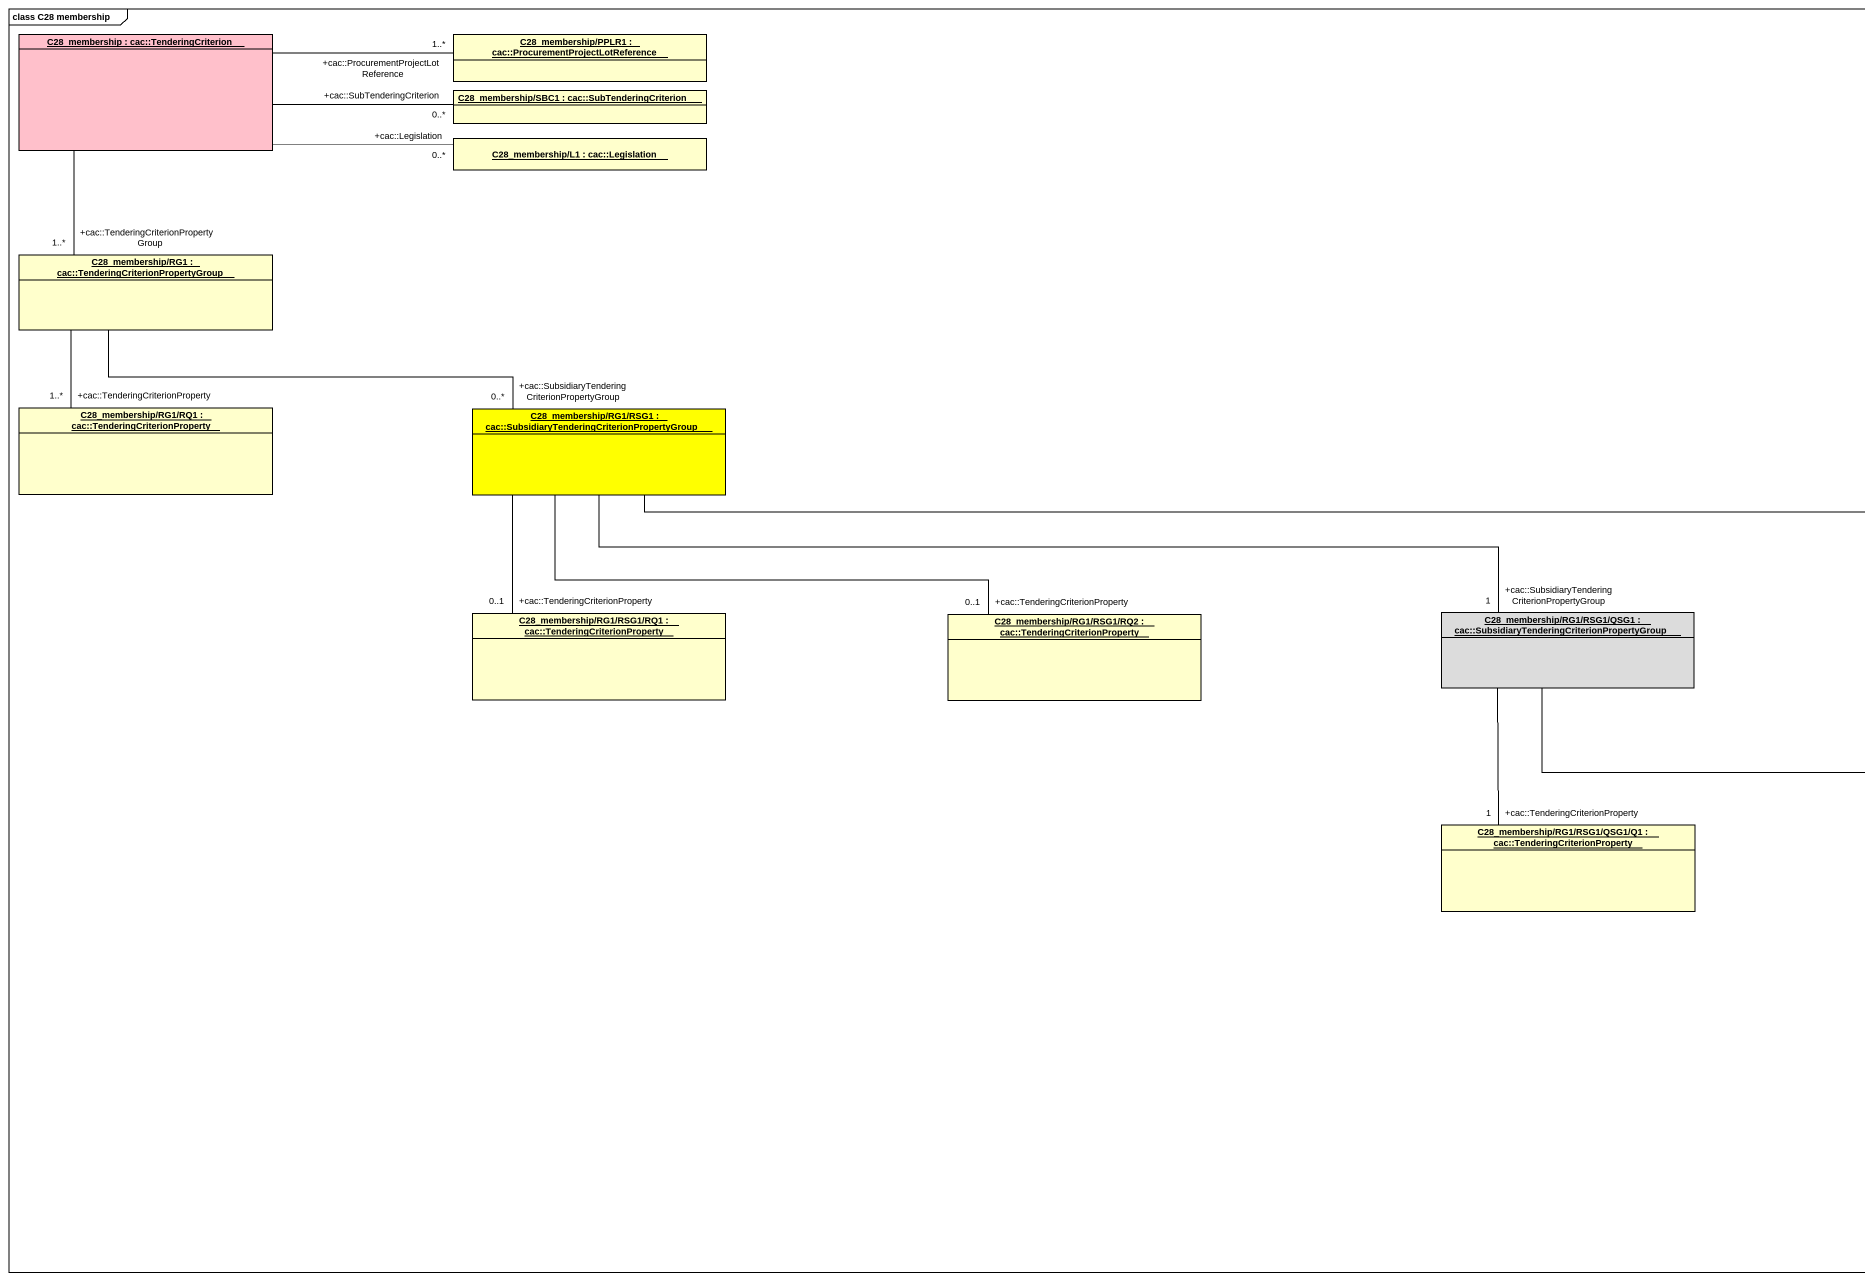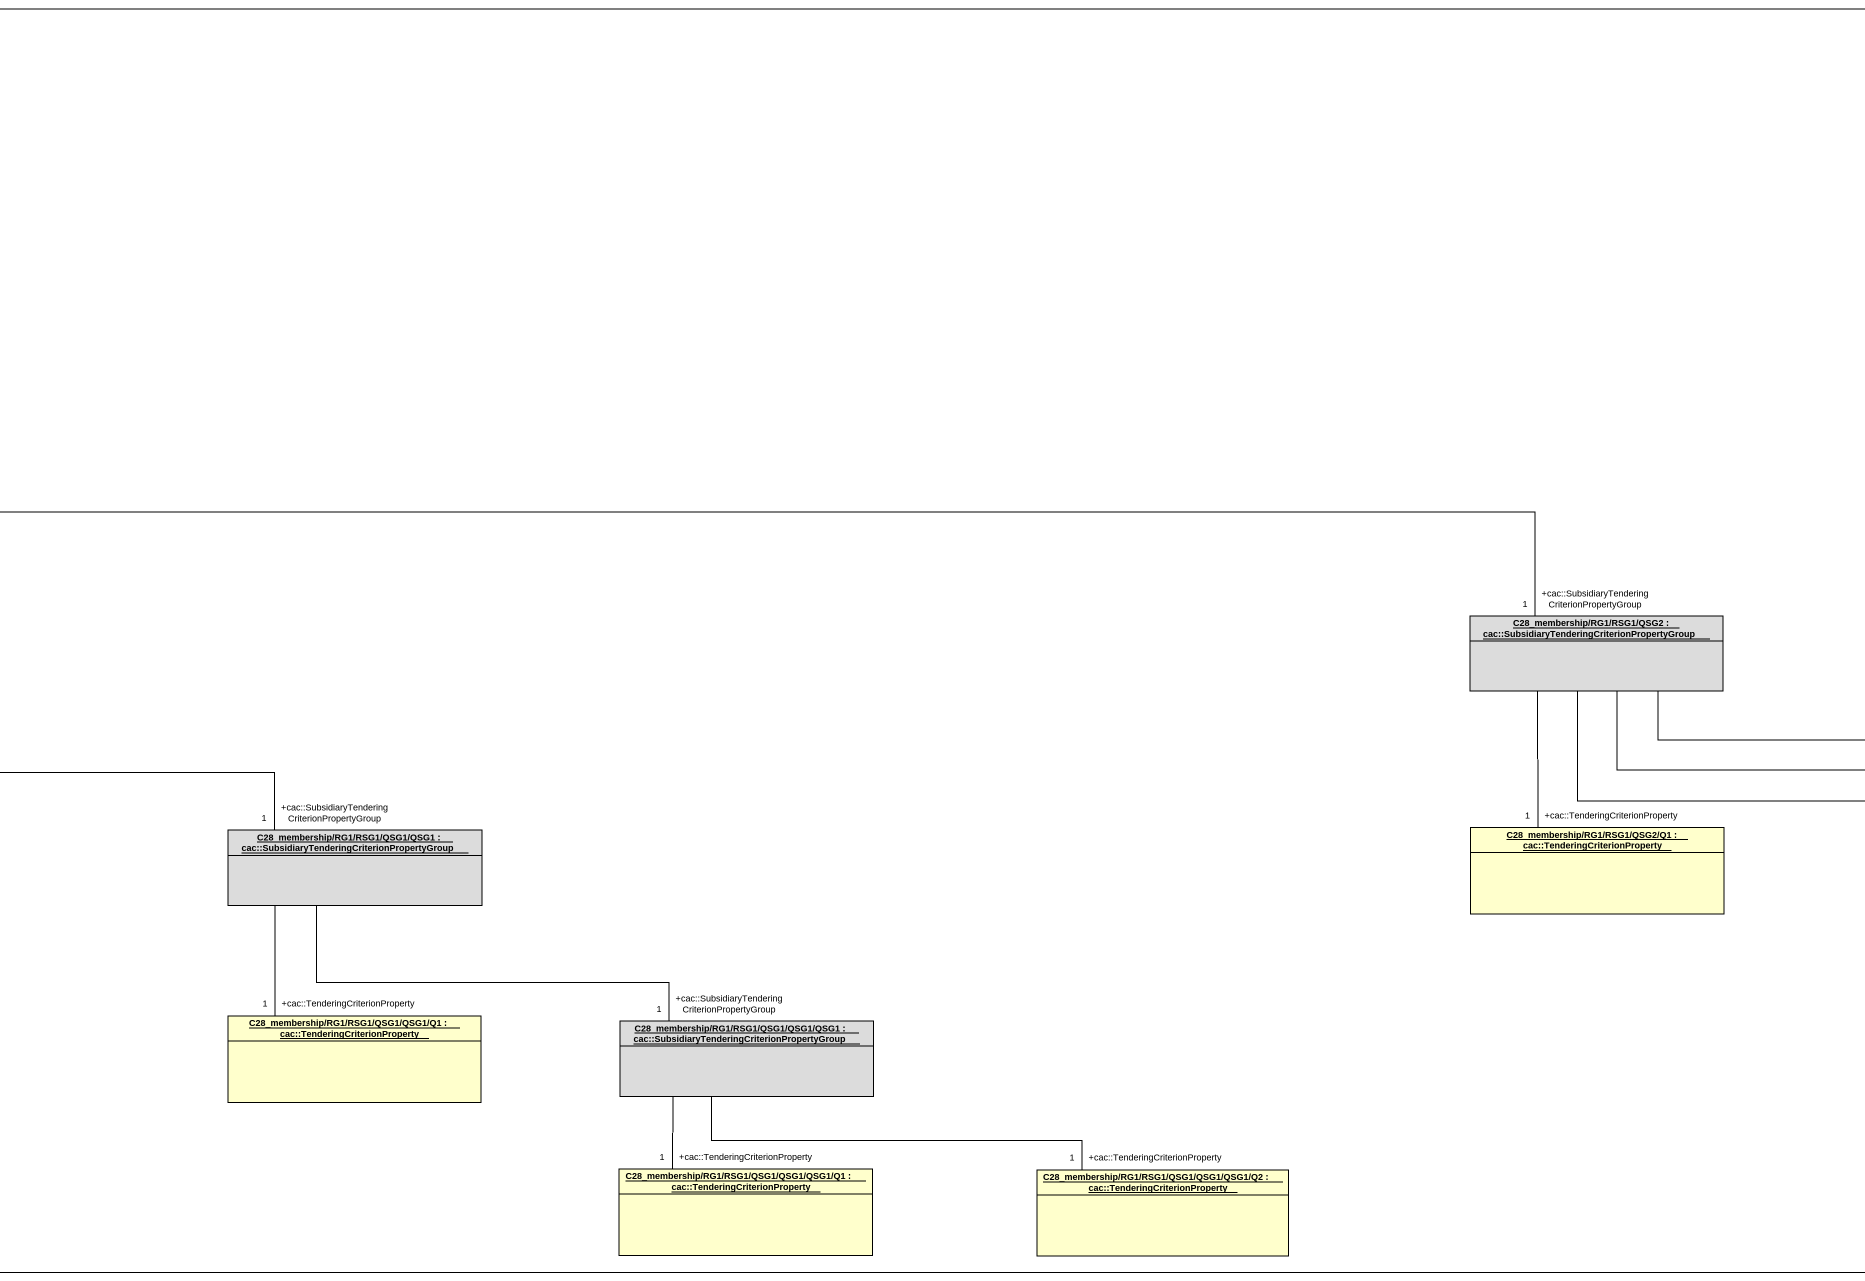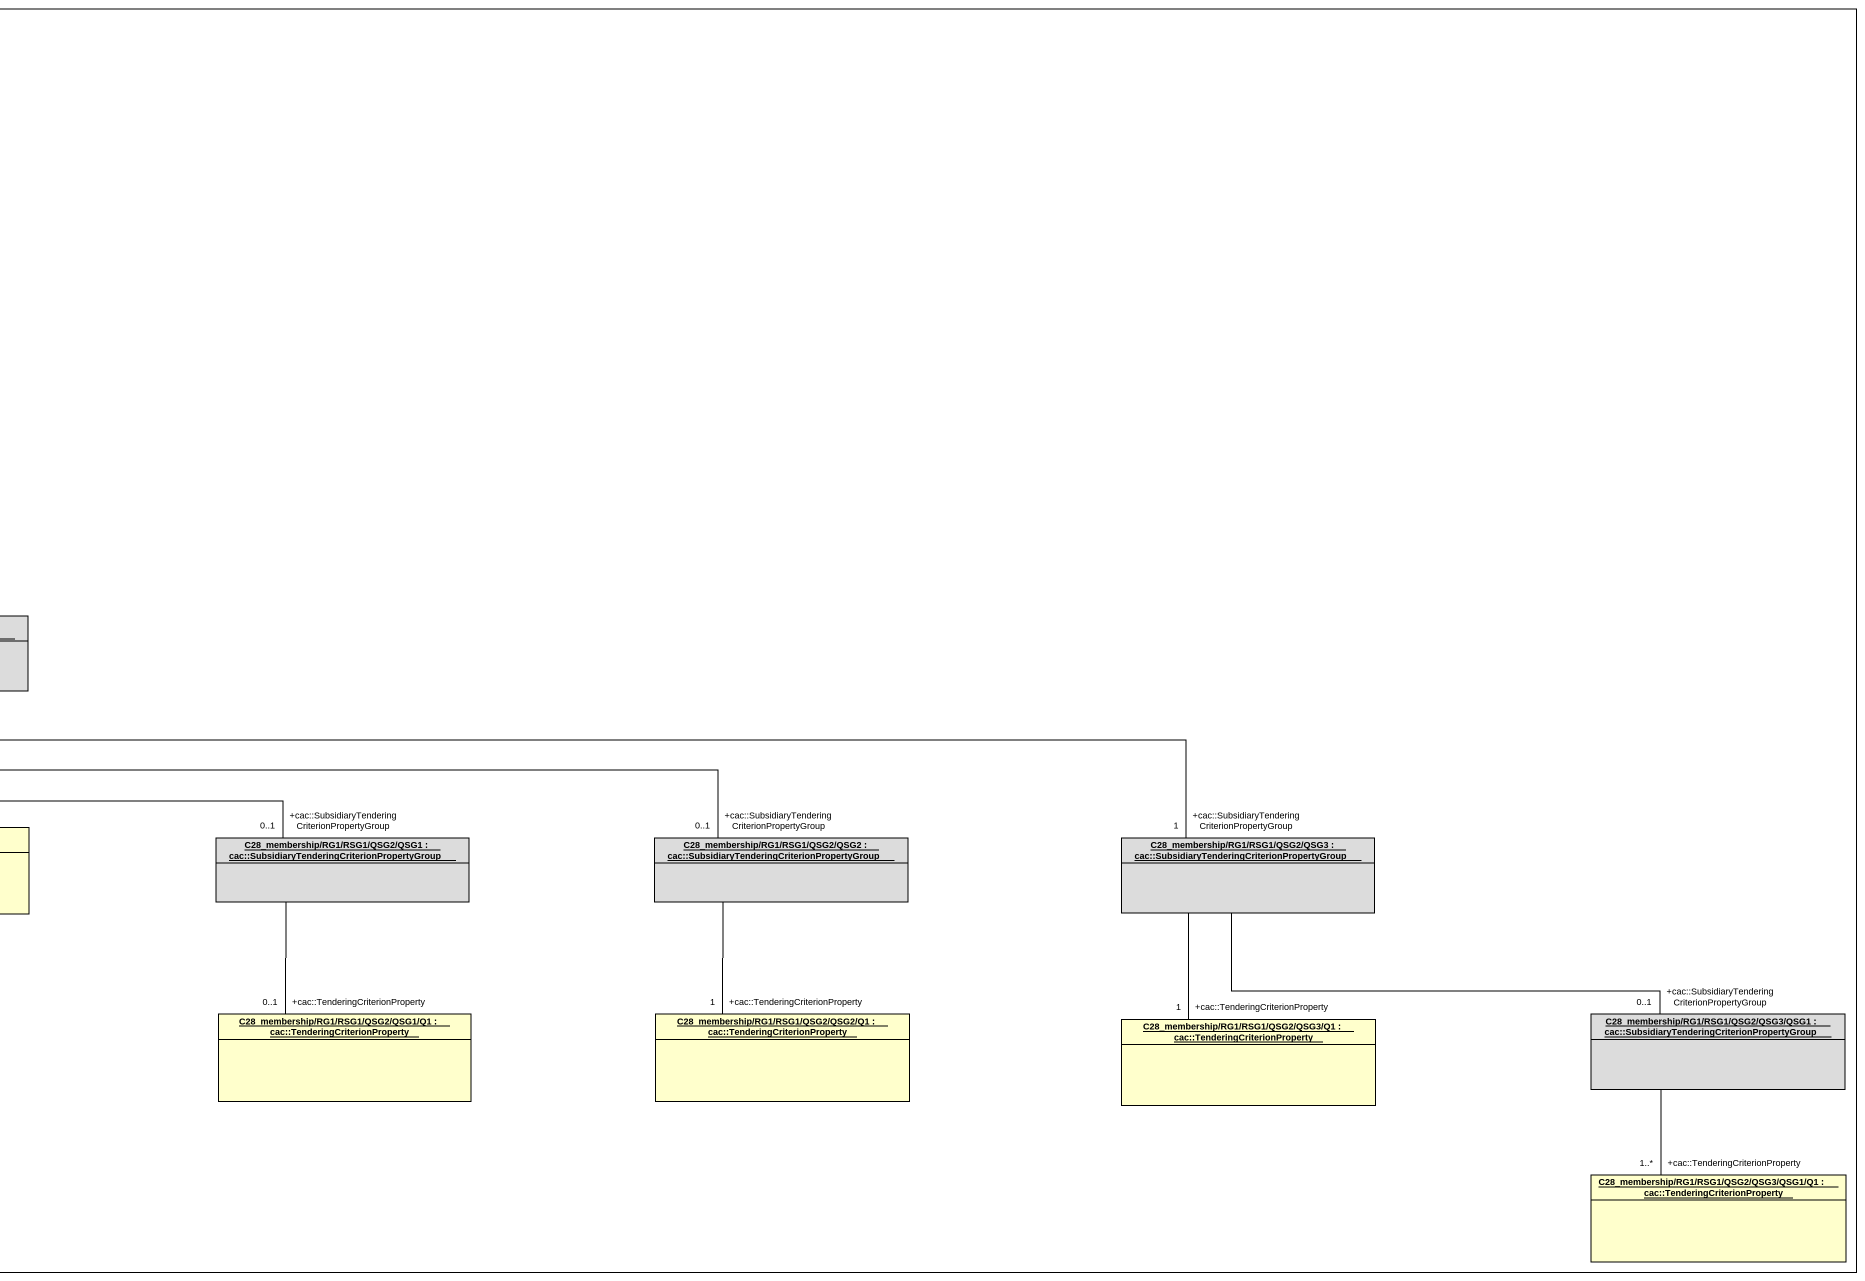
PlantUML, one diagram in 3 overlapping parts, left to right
@startuml
mainframe class C28 membership
hide circle
hide empty members
object "C28_membership : cac::TenderingCriterion" as C28_membership #FFC0CB
object "C28_membership/PPLR1 : cac::ProcurementProjectLotReference" as C28_membership_PPLR1
object "C28_membership/SBC1 : cac::SubTenderingCriterion" as C28_membership_SBC1
object "C28_membership/L1 : cac::Legislation" as C28_membership_L1
object "C28_membership/RG1 : cac::TenderingCriterionPropertyGroup" as C28_membership_RG1
object "C28_membership/RG1/RQ1 : cac::TenderingCriterionProperty" as C28_membership_RG1_RQ1
object "C28_membership/RG1/RSG1 : cac::SubsidiaryTenderingCriterionPropertyGroup" as C28_membership_RG1_RSG1 #FFFF00
object "C28_membership/RG1/RSG1/RQ1 : cac::TenderingCriterionProperty" as C28_membership_RG1_RSG1_RQ1
object "C28_membership/RG1/RSG1/RQ2 : cac::TenderingCriterionProperty" as C28_membership_RG1_RSG1_RQ2
object "C28_membership/RG1/RSG1/QSG1 : cac::SubsidiaryTenderingCriterionPropertyGroup" as C28_membership_RG1_RSG1_QSG1 #DCDCDC
object "C28_membership/RG1/RSG1/QSG2 : cac::SubsidiaryTenderingCriterionPropertyGroup" as C28_membership_RG1_RSG1_QSG2 #DCDCDC
object "C28_membership/RG1/RSG1/QSG1/Q1 : cac::TenderingCriterionProperty" as C28_membership_RG1_RSG1_2
object "C28_membership/RG1/RSG1/QSG1/QSG1 : cac::SubsidiaryTenderingCriterionPropertyGroup" as C28_membership_RG1_RSG1_3 #DCDCDC
object "C28_membership/RG1/RSG1/QSG2/Q1 : cac::TenderingCriterionProperty" as C28_membership_RG1_RSG1_4
object "C28_membership/RG1/RSG1/QSG2/QSG1 : cac::SubsidiaryTenderingCriterionPropertyGroup" as C28_membership_RG1_RSG1_5 #DCDCDC
object "C28_membership/RG1/RSG1/QSG2/QSG2 : cac::SubsidiaryTenderingCriterionPropertyGroup" as C28_membership_RG1_RSG1_6 #DCDCDC
object "C28_membership/RG1/RSG1/QSG2/QSG3 : cac::SubsidiaryTenderingCriterionPropertyGroup" as C28_membership_RG1_RSG1_7 #DCDCDC
object "C28_membership/RG1/RSG1/QSG2/QSG1/Q1 : cac::TenderingCriterionProperty" as C28_membership_RG1_RSG1_8
object "C28_membership/RG1/RSG1/QSG2/QSG2/Q1 : cac::TenderingCriterionProperty" as C28_membership_RG1_RSG1_9
object "C28_membership/RG1/RSG1/QSG2/QSG3/QSG1 : cac::SubsidiaryTenderingCriterionPropertyGroup" as C28_membership_RG1_RSG1_10 #DCDCDC
object "C28_membership/RG1/RSG1/QSG1/QSG1/Q1 : cac::TenderingCriterionProperty" as C28_membership_RG1_RSG1_11
object "C28_membership/RG1/RSG1/QSG1/QSG1/QSG1 : cac::SubsidiaryTenderingCriterionPropertyGroup" as C28_membership_RG1_RSG1_12 #DCDCDC
object "C28_membership/RG1/RSG1/QSG2/QSG3/Q1 : cac::TenderingCriterionProperty" as C28_membership_RG1_RSG1_13
object "C28_membership/RG1/RSG1/QSG1/QSG1/QSG1/Q1 : cac::TenderingCriterionProperty" as C28_membership_RG1_RSG1_14
object "C28_membership/RG1/RSG1/QSG1/QSG1/QSG1/Q2 : cac::TenderingCriterionProperty" as C28_membership_RG1_RSG1_15
object "C28_membership/RG1/RSG1/QSG2/QSG3/QSG1/Q1 : cac::TenderingCriterionProperty" as C28_membership_RG1_RSG1_16
C28_membership -right- "+cac::ProcurementProjectLotReference\n1..*" C28_membership_PPLR1
C28_membership -right- "+cac::SubTenderingCriterion\n0..*" C28_membership_SBC1
C28_membership -right- "+cac::Legislation\n0..*" C28_membership_L1
C28_membership -- "+cac::TenderingCriterionPropertyGroup\n1..*" C28_membership_RG1
C28_membership_RG1 -- "+cac::TenderingCriterionProperty\n1..*" C28_membership_RG1_RQ1
C28_membership_RG1 -right- "+cac::SubsidiaryTenderingCriterionPropertyGroup\n0..*" C28_membership_RG1_RSG1
C28_membership_RG1_RSG1 -- "+cac::TenderingCriterionProperty\n0..1" C28_membership_RG1_RSG1_RQ1
C28_membership_RG1_RSG1 -right- "+cac::TenderingCriterionProperty\n0..1" C28_membership_RG1_RSG1_RQ2
C28_membership_RG1_RSG1 -right- "+cac::SubsidiaryTenderingCriterionPropertyGroup\n1" C28_membership_RG1_RSG1_QSG1
C28_membership_RG1_RSG1 -right- "+cac::SubsidiaryTenderingCriterionPropertyGroup\n1" C28_membership_RG1_RSG1_QSG2
C28_membership_RG1_RSG1_QSG1 -- "+cac::TenderingCriterionProperty\n1" C28_membership_RG1_RSG1_2
C28_membership_RG1_RSG1_QSG1 -right- "+cac::SubsidiaryTenderingCriterionPropertyGroup\n1" C28_membership_RG1_RSG1_3
C28_membership_RG1_RSG1_QSG2 -- "+cac::TenderingCriterionProperty\n1" C28_membership_RG1_RSG1_4
C28_membership_RG1_RSG1_QSG2 -right- "+cac::SubsidiaryTenderingCriterionPropertyGroup\n0..1" C28_membership_RG1_RSG1_5
C28_membership_RG1_RSG1_QSG2 -right- "+cac::SubsidiaryTenderingCriterionPropertyGroup\n0..1" C28_membership_RG1_RSG1_6
C28_membership_RG1_RSG1_QSG2 -right- "+cac::SubsidiaryTenderingCriterionPropertyGroup\n1" C28_membership_RG1_RSG1_7
C28_membership_RG1_RSG1_3 -- "+cac::TenderingCriterionProperty\n1" C28_membership_RG1_RSG1_11
C28_membership_RG1_RSG1_3 -right- "+cac::SubsidiaryTenderingCriterionPropertyGroup\n1" C28_membership_RG1_RSG1_12
C28_membership_RG1_RSG1_5 -- "+cac::TenderingCriterionProperty\n0..1" C28_membership_RG1_RSG1_8
C28_membership_RG1_RSG1_6 -- "+cac::TenderingCriterionProperty\n1" C28_membership_RG1_RSG1_9
C28_membership_RG1_RSG1_7 -right- "+cac::SubsidiaryTenderingCriterionPropertyGroup\n0..1" C28_membership_RG1_RSG1_10
C28_membership_RG1_RSG1_7 -- "+cac::TenderingCriterionProperty\n1" C28_membership_RG1_RSG1_13
C28_membership_RG1_RSG1_10 -- "+cac::TenderingCriterionProperty\n1..*" C28_membership_RG1_RSG1_16
C28_membership_RG1_RSG1_12 -- "+cac::TenderingCriterionProperty\n1" C28_membership_RG1_RSG1_14
C28_membership_RG1_RSG1_12 -right- "+cac::TenderingCriterionProperty\n1" C28_membership_RG1_RSG1_15
@enduml
